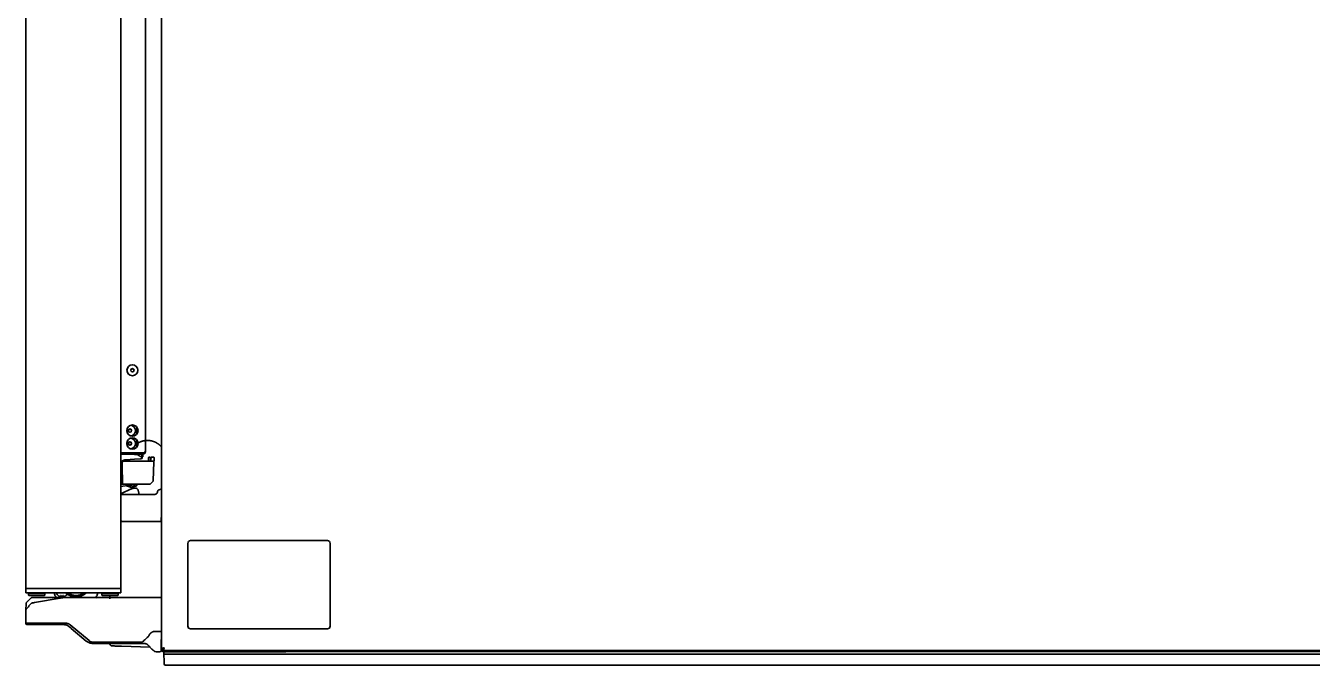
# Model space of a CAD drawing. Header units: inches. Extents: x 786 to 5755, y 618 to 5453.
# Drawn here: x 1966 to 2914, y 2755 to 3227 of the extents above; entities that cross this region are included whole.
import ezdxf

# ---------------------------------------------------------------- set-up
doc = ezdxf.new("R2010")
doc.units = ezdxf.units.IN
doc.layers.add('1', color=7, linetype='Continuous', true_color=0xffffff)
doc.layers.add('4', color=7, linetype='Continuous', true_color=0xffffff)

msp = doc.modelspace()

# ---------------------------------------------------------------- linework, layer by layer
at = {"layer": '1', "color": 7, "linetype": 'Continuous', "lineweight": 35}
for p, q in [((1965.72, 2811.65), (1965.72, 3926.16)), ((2035.72, 2811.65), (2035.72, 3926.16)), ((2065.72, 2767.25), (2065.72, 3912.86)), ((2053.92, 3881.66), (2053.92, 3221.73)), ((2053.92, 3221.73), (2053.92, 2913.65)), ((2047.51, 2930.78), (2047.51, 2925.53)), ((2047.51, 2921.28), (2047.51, 2916.03)), ((2053.7, 2912.73), (2053.92, 2912.74)), ((2053.89, 2913.3), (2053.92, 2912.74)), ((2036.91, 2905.9), (2035.65, 2905.08)), ((2049.83, 2911.65), (2035.72, 2911.65)), ((2051.21, 2910.85), (2035.72, 2910.85)), ((2045.88, 2907.05), (2039.39, 2906.71)), ((2042.09, 2910.85), (2045.84, 2910.65)), ((2050.62, 2907.3), (2045.88, 2907.05)), ((2048.22, 2905.63), (2048.22, 2905.6)), ((2049.83, 2911.65), (2050.08, 2911.65)), ((2050.08, 2911.65), (2051.94, 2911.65)), ((2051.94, 2909.85), (2050.67, 2909.85)), ((2052.12, 2910.85), (2051.21, 2910.85)), ((2051.57, 2908.9), (2051.57, 2908.29)), ((2052.01, 2910.85), (2052.01, 2908.85)), ((2052.12, 2911.65), (2052.12, 2910.85)), ((2053.22, 2905.6), (2053.22, 2905.63)), ((2056.03, 2905.6), (2056.07, 2906.06)), ((2056.07, 2906.06), (2056.23, 2907.89)), ((2056.23, 2907.89), (2056.27, 2908.41)), ((2056.47, 2908.6), (2057.05, 2908.6)), ((2057.55, 2908.1), (2057.56, 2907.66)), ((2057.56, 2907.66), (2057.59, 2905.84)), ((2057.59, 2905.84), (2057.59, 2905.6)), ((2042.7, 2887.82), (2035.65, 2886.83)), ((2042.81, 2886.35), (2039.87, 2887.43)), ((2043.34, 2888.6), (2043.34, 2888.59)), ((2047.33, 2887.5), (2044.18, 2886.35)), ((2047.49, 2887.74), (2047.49, 2888.6)), ((2188.14, 2847.02), (2087.14, 2847.02)), ((2085.14, 2845.02), (2085.14, 2784.02)), ((2190.14, 2784.02), (2190.14, 2845.02)), ((1965.72, 2811.65), (1967.72, 2811.65)), ((1965.72, 2808.65), (1965.72, 2811.65)), ((1967.72, 2811.65), (1965.72, 2811.65)), ((1967.72, 2808.65), (1965.72, 2808.65)), ((1967.72, 2811.65), (2033.72, 2811.65)), ((2033.72, 2811.65), (1967.72, 2811.65)), ((1967.97, 2808.65), (1967.72, 2808.4)), ((1967.72, 2808.65), (2033.72, 2808.65)), ((1967.72, 2808.4), (1967.72, 2806.9)), ((1979.72, 2808.4), (1967.72, 2808.4)), ((1979.72, 2808.4), (1979.47, 2808.65)), ((1979.72, 2806.9), (1979.72, 2808.4)), ((1986.72, 2808.65), (1987, 2807.06)), ((1988.45, 2808.25), (1988.45, 2808.05)), ((2018.44, 2807.06), (2018.72, 2808.65)), ((2021.97, 2808.65), (2021.72, 2808.4)), ((2021.72, 2808.4), (2021.72, 2806.9)), ((2033.72, 2808.4), (2021.72, 2808.4)), ((2033.72, 2808.4), (2033.47, 2808.65)), ((2033.72, 2811.65), (2035.72, 2811.65)), ((2035.72, 2811.65), (2033.72, 2811.65)), ((2035.72, 2808.65), (2033.72, 2808.65)), ((2033.72, 2806.9), (2033.72, 2808.4)), ((2035.72, 2811.65), (2035.72, 2808.65)), ((1965.82, 2795.89), (1965.91, 2800.74)), ((1967.72, 2806.9), (1967.97, 2806.65)), ((1973.72, 2806.9), (1967.72, 2806.9)), ((1967.97, 2806.65), (1973.72, 2806.65)), ((1972.22, 2801.37), (1991.07, 2804.69)), ((1972.92, 2805.15), (1995.2, 2805.15)), ((1979.72, 2806.9), (1973.72, 2806.9)), ((1973.72, 2806.65), (1979.47, 2806.65)), ((1979.47, 2806.65), (1979.72, 2806.9)), ((1987.97, 2805.72), (1987.98, 2805.15)), ((1990.15, 2806.17), (1990.15, 2806.21)), ((1994.75, 2806.21), (1994.75, 2806.17)), ((1998.34, 2805.15), (2002.41, 2805.15)), ((2003.39, 2805.15), (2012.24, 2805.15)), ((2012.24, 2805.15), (2049.09, 2805.15)), ((2017.33, 2805.15), (2017.34, 2805.72)), ((2021.72, 2806.9), (2021.97, 2806.65)), ((2027.72, 2806.9), (2021.72, 2806.9)), ((2021.97, 2806.65), (2027.72, 2806.65)), ((2033.72, 2806.9), (2027.72, 2806.9)), ((2027.72, 2806.65), (2033.47, 2806.65)), ((2033.47, 2806.65), (2033.72, 2806.9)), ((2049.09, 2805.15), (2061.48, 2805.15)), ((2061.48, 2805.15), (2065.66, 2805.15)), ((1965.65, 2786.15), (1965.82, 2795.89)), ((1965.65, 2786.15), (1972.65, 2786.15)), ((1965.66, 2785.88), (1965.65, 2786.15)), ((1993.28, 2785.15), (1966.41, 2785.15)), ((1972.65, 2786.15), (1995.2, 2786.15)), ((1998.41, 2784.98), (2012.31, 2773.32)), ((2010.28, 2773.02), (1999.16, 2782.35)), ((2061.16, 2780.15), (2064.05, 2780.15)), ((2064.05, 2780.15), (2065.43, 2780.15)), ((2065.43, 2780.15), (2065.66, 2780.15)), ((2087.14, 2782.02), (2188.14, 2782.02)), ((2050.77, 2771.15), (2015.42, 2771.15)), ((2015.52, 2772.15), (2050.77, 2772.15)), ((2016.39, 2771.15), (2016.32, 2771.15)), ((2055.67, 2770.13), (2055.53, 2770.27)), ((2056.62, 2777.29), (2056.83, 2777.65)), ((2065.55, 2773.97), (2065.41, 2765.88)), ((2065.65, 2772.27), (2065.52, 2772.31)), ((2065.65, 2772.28), (2065.64, 2772.28)), ((2065.65, 2769.87), (2065.65, 2769.87)), ((2063.64, 2765.15), (2061.9, 2765.15)), ((2065.47, 2769.54), (2065.53, 2769.5)), ((2065.65, 2766.93), (2065.65, 2767.09)), ((2065.65, 2766.75), (2065.65, 2766.93)), ((2066.45, 2766.75), (2065.65, 2766.75)), ((2066.45, 2766.93), (2066.45, 2767.09)), ((2066.45, 2766.93), (2066.45, 2766.75)), ((2066.45, 2766.75), (2066.8, 2766.75)), ((2066.46, 2766.75), (2066.64, 2766.75)), ((2066.46, 2765.95), (2066.46, 2766.75)), ((2066.64, 2765.95), (2066.46, 2765.95)), ((2066.8, 2766.75), (2066.64, 2766.75)), ((2066.8, 2765.95), (2066.64, 2765.95)), ((2066.65, 2767.15), (2067.34, 2767.15)), ((3046.84, 2766), (2066.94, 2766)), ((2067.45, 2765.15), (2067.45, 2765.95)), ((3047.14, 2765.2), (2067.45, 2765.2)), ((2067.45, 2765.15), (2071.45, 2765.15)), ((2067.77, 2756.11), (2067.45, 2765.15)), ((2071.45, 2765.15), (2067.45, 2765.15)), ((2955.44, 2763.3), (2067.52, 2763.3)), ((2071.45, 2765.15), (2157.46, 2765.15)), ((2071.45, 2755.15), (2068.77, 2755.15)), ((2157.14, 2755.15), (2071.45, 2755.15)), ((2157.14, 2755.15), (2955.44, 2755.14))]:
    msp.add_line(p, q, dxfattribs=at)
for centre, radius in [((2044.29, 2972.65), 4), ((2044.29, 2972.65), 1.25), ((2044.29, 2972.65), 1.15), ((2044.29, 2928.15), 4.15), ((2044.29, 2918.65), 4.15), ((2042.51, 2928.15), 1.25), ((2042.51, 2928.15), 1.15), ((2042.51, 2918.65), 1.25), ((2042.51, 2918.65), 1.15)]:
    msp.add_circle(centre, radius, dxfattribs=at)
for centre, radius, start, end in [((2042.51, 2928.15), 4, 277.74562, 82.26), ((2042.51, 2918.65), 4, 277.74562, 82.26), ((2039.65, 2901.71), 5, 93, 123.15382), ((2046.31, 2910.65), 0.2, 354.78409, 90), ((2050.57, 2908.29), 1, 273, 0), ((2056.47, 2908.4), 0.2, 90, 175), ((2057.05, 2908.1), 0.5, 1, 90), ((2042.59, 2888.57), 0.75, 278, 2), ((2043.49, 2890.7), 3.74, 309.37906, 326.46544), ((2087.14, 2845.02), 2, 90, 180), ((2188.14, 2845.02), 2, 0, 90), ((1988.85, 2808.25), 0.4, 90, 180), ((1988.85, 2808.05), 0.4, 180, 210.30118), ((1992.65, 2810.27), 4.8, 210.30118, 238.41865), ((2002.72, 2816.65), 11, 226.65375, 270), ((2002.72, 2816.65), 10, 233.12812, 270), ((2002.72, 2816.65), 11, 270, 313.34176), ((2002.72, 2816.65), 10, 270, 306.87188), ((1988.97, 2807.41), 2, 190, 222.89584), ((1986.04, 2804.69), 2, 1, 42.89584), ((1992.45, 2809.95), 3.78, 262.39595, 269.99653), ((1992.45, 2809.95), 3.78, 270.00345, 277.60407), ((1992.26, 2810.27), 4.8, 301.58373, 327.73823), ((2019.4, 2804.69), 2, 137.10416, 179), ((2016.47, 2807.41), 2, 317.10416, 350), ((1966.41, 2785.9), 0.75, 181, 270), ((1993.28, 2778.15), 7, 55.52809, 90), ((2087.14, 2784.02), 2, 180, 270), ((2188.14, 2784.02), 2, 270, 0), ((2015.42, 2779.15), 8, 230, 261.87342), ((2067.04, 2773.8), 1.5, 157.8745, 179), ((2061.9, 2768.15), 3, 230.30824, 270), ((2064.66, 2765.9), 0.75, 270, 359), ((2067.45, 2766.95), 1.8, 186.31547, 270), ((2069.01, 2769.15), 2, 215.96577, 227.82452), ((2067.45, 2767.75), 0.25, 0, 90), ((2068.77, 2756.15), 1, 182, 270)]:
    msp.add_arc(centre, radius, start, end, dxfattribs=at)
for centre, major_axis, ratio, start_param, end_param in [((2051.94, 2913.65), (0, 2), 0.990268, 3.141593, 4.712389), ((2043.49, 2890.72), (3.62, 0.87), 0.997235, 3.879272, 4.177379), ((2043.23, 2890.75), (0.81, 3.6), 0.902278, 3.129444, 3.24631), ((2042.94, 2890.75), (0.38, 3.67), 0.420739, 3.280106, 3.396972), ((2043.49, 2888.23), (0, -2), 0.999828, 5.934175, 6.632196), ((2043.2, 2890.72), (0.27, 3.72), 0.017407, 3.440796, 3.813517), ((2043.79, 2890.72), (0.27, -3.72), 0.017407, 5.611261, 5.983982), ((2044.05, 2890.75), (0.38, -3.67), 0.420739, 6.027806, 6.144672), ((2043.75, 2890.75), (0.81, -3.6), 0.902278, 6.178468, 6.295334), ((2043.5, 2890.72), (3.62, -0.87), 0.997235, 5.247399, 5.62012), ((2053.41, 2768.15), (-2.13, 2.11), 0.999844, 4.708305, 4.71975)]:
    msp.add_ellipse(centre, major_axis=major_axis, ratio=ratio, start_param=start_param, end_param=end_param, dxfattribs=at)
msp.add_rational_spline([(2048.43, 2919), (2049.72, 2919.75), (2051.07, 2920.31), (2052.46, 2920.67), (2053.91, 2920.82), (2057.24, 2921.18), (2060.51, 2920.47), (2063.34, 2918.79), (2065.5, 2916.42), (2065.54, 2916.38), (2065.59, 2916.34), (2065.64, 2916.31), (2065.7, 2916.28)], [1, 1, 1, 1, 1, 0.965343877151, 0.968694302166, 1.01005127505, 1.08941479579, 1.07286731984, 1.06368160608, 1.06185765452, 1.06739546515], degree=4, knots=[-0.441978, -0.441978, -0.441978, -0.441978, -0.441978, 0, 0, 0, 0, 0.982252, 0.982252, 0.982252, 0.982252, 1, 1, 1, 1, 1], dxfattribs=at)
for points, knots in [([(2053.91, 2912.54), (2053.91, 2912.44), (2053.89, 2912.34), (2053.85, 2912.13), (2053.81, 2912.03), (2053.76, 2911.91), (2053.75, 2911.88), (2053.72, 2911.83), (2053.68, 2911.76), (2053.64, 2911.69), (2053.55, 2911.55), (2053.48, 2911.46), (2053.38, 2911.36), (2053.35, 2911.34), (2053.31, 2911.3), (2053.25, 2911.25), (2053.18, 2911.19), (2053.03, 2911.1), (2052.93, 2911.04), (2052.79, 2910.98), (2052.76, 2910.97), (2052.71, 2910.95), (2052.68, 2910.94), (2052.59, 2910.91), (2052.48, 2910.88), (2052.36, 2910.87), (2052.27, 2910.86), (2052.24, 2910.85), (2052.18, 2910.85), (2052.15, 2910.85), (2052.12, 2910.85)], [0, 0, 0, 0, 0.125, 0.125, 0.25, 0.25, 0.28125, 0.28125, 0.3125, 0.375, 0.375, 0.5, 0.5, 0.53125, 0.53125, 0.5625, 0.625, 0.625, 0.75, 0.75, 0.78125, 0.78125, 0.8125, 0.8125, 0.875, 0.9375, 0.9375, 0.96875, 0.96875, 1, 1, 1, 1]), ([(2045.84, 2910.65), (2045.86, 2910.65), (2045.89, 2910.65), (2045.95, 2910.65), (2045.97, 2910.65), (2046.03, 2910.64), (2046.06, 2910.64), (2046.11, 2910.64), (2046.14, 2910.64), (2046.19, 2910.64), (2046.22, 2910.63), (2046.27, 2910.63), (2046.3, 2910.63), (2046.35, 2910.63), (2046.37, 2910.63), (2046.42, 2910.62), (2046.45, 2910.62), (2046.5, 2910.62), (2046.52, 2910.62), (2046.57, 2910.62), (2046.59, 2910.61), (2046.64, 2910.61), (2046.66, 2910.61), (2046.71, 2910.61), (2046.73, 2910.61), (2046.8, 2910.6), (2046.84, 2910.6), (2046.92, 2910.6), (2046.96, 2910.6), (2047.02, 2910.59), (2047.04, 2910.59), (2047.07, 2910.59), (2047.09, 2910.59), (2047.14, 2910.59), (2047.17, 2910.58), (2047.23, 2910.58), (2047.26, 2910.58), (2047.3, 2910.58), (2047.33, 2910.58), (2047.36, 2910.57), (2047.37, 2910.57), (2047.38, 2910.57), (2047.39, 2910.57), (2047.41, 2910.57), (2047.43, 2910.57), (2047.44, 2910.57), (2047.45, 2910.57), (2047.45, 2910.57), (2047.46, 2910.57), (2047.46, 2910.57), (2047.47, 2910.57), (2047.47, 2910.57), (2047.47, 2910.57), (2047.47, 2910.57)], [0, 0, 0, 0, 0.031362, 0.031362, 0.062725, 0.062725, 0.094087, 0.094087, 0.125449, 0.125449, 0.156812, 0.156812, 0.188174, 0.188174, 0.219536, 0.219536, 0.250899, 0.250899, 0.282261, 0.282261, 0.313623, 0.313623, 0.344986, 0.344986, 0.376348, 0.376348, 0.439073, 0.439073, 0.501797, 0.501797, 0.53316, 0.53316, 0.564522, 0.564522, 0.627247, 0.627247, 0.689971, 0.689971, 0.752696, 0.752696, 0.784058, 0.784058, 0.815421, 0.815421, 0.878145, 0.878145, 0.909508, 0.909508, 0.94087, 0.94087, 0.972232, 0.972232, 1, 1, 1, 1]), ([(2045.85, 2910.57), (2045.85, 2910.6), (2045.85, 2910.62), (2045.84, 2910.65), (2045.84, 2910.65), (2045.84, 2910.65)], [0, 0, 0, 0, 0.5, 0.5, 1, 1, 1, 1]), ([(2047.47, 2910.57), (2047.52, 2910.57), (2047.58, 2910.56), (2047.69, 2910.52), (2047.74, 2910.5), (2047.79, 2910.48)], [0, 0, 0, 0, 0.5, 0.5, 1, 1, 1, 1]), ([(2051.18, 2909.56), (2051.24, 2909.53), (2051.3, 2909.49), (2051.39, 2909.39), (2051.43, 2909.34), (2051.5, 2909.23), (2051.53, 2909.16), (2051.56, 2909.04), (2051.57, 2908.97), (2051.57, 2908.9)], [0, 0, 0, 0, 0.25, 0.25, 0.5, 0.5, 0.75, 0.75, 1, 1, 1, 1]), ([(2052.12, 2911.65), (2052.19, 2911.65), (2052.27, 2911.66), (2052.36, 2911.68), (2052.37, 2911.68), (2052.41, 2911.69), (2052.43, 2911.7), (2052.48, 2911.72), (2052.51, 2911.73), (2052.55, 2911.75), (2052.57, 2911.76), (2052.58, 2911.76)], [0, 0, 0, 0, 0.453001, 0.453001, 0.566251, 0.566251, 0.679502, 0.679502, 0.906002, 0.906002, 1, 1, 1, 1]), ([(2043.03, 2887.8), (2043.06, 2887.8), (2043.1, 2887.8), (2043.18, 2887.8), (2043.26, 2887.8), (2043.34, 2887.8), (2043.41, 2887.8), (2043.45, 2887.8), (2043.57, 2887.8), (2043.65, 2887.8), (2043.77, 2887.8), (2043.81, 2887.8), (2043.88, 2887.8), (2043.92, 2887.8), (2043.96, 2887.8)], [0, 0, 0, 0, 0.125, 0.125, 0.25, 0.375, 0.375, 0.5, 0.5, 0.75, 0.75, 0.875, 0.875, 1, 1, 1, 1]), ([(2047.49, 2887.74), (2047.49, 2887.73), (2047.49, 2887.72), (2047.49, 2887.71), (2047.49, 2887.7), (2047.49, 2887.69), (2047.48, 2887.67), (2047.48, 2887.65), (2047.47, 2887.64), (2047.46, 2887.61), (2047.45, 2887.6), (2047.44, 2887.58), (2047.43, 2887.57), (2047.41, 2887.55), (2047.4, 2887.55), (2047.4, 2887.54), (2047.37, 2887.52), (2047.35, 2887.51), (2047.33, 2887.5)], [0, 0, 0, 0, 0.0625, 0.0625, 0.125, 0.125, 0.25, 0.25, 0.375, 0.375, 0.5, 0.5, 0.625, 0.6875, 0.6875, 0.75, 0.75, 1, 1, 1, 1]), ([(1966.21, 2801.43), (1966.16, 2801.39), (1966.12, 2801.34), (1966.05, 2801.23), (1966.02, 2801.17), (1965.97, 2801.05), (1965.95, 2800.99), (1965.92, 2800.87), (1965.91, 2800.8), (1965.91, 2800.74)], [0, 0, 0, 0, 0.25, 0.25, 0.5, 0.5, 0.75, 0.75, 1, 1, 1, 1]), ([(1969.61, 2800.67), (1969.64, 2800.72), (1969.69, 2800.76), (1969.77, 2800.83), (1969.82, 2800.86), (1969.92, 2800.92), (1969.97, 2800.94), (1970.08, 2800.98), (1970.14, 2801), (1970.19, 2801.01)], [0, 0, 0, 0, 0.25, 0.25, 0.5, 0.5, 0.75, 0.75, 1, 1, 1, 1]), ([(1970.4, 2805.15), (1970.33, 2805.15), (1970.27, 2805.14), (1970.14, 2805.11), (1970.08, 2805.1), (1969.96, 2805.05), (1969.9, 2805.02), (1969.79, 2804.94), (1969.74, 2804.9), (1969.69, 2804.86)], [0, 0, 0, 0, 0.25, 0.25, 0.5, 0.5, 0.75, 0.75, 1, 1, 1, 1]), ([(1970.19, 2801.01), (1970.2, 2801.01), (1970.2, 2801.01), (1970.21, 2801.01), (1970.22, 2801.01), (1970.23, 2801.01), (1970.24, 2801.02), (1970.26, 2801.02), (1970.27, 2801.02), (1970.31, 2801.03), (1970.33, 2801.03), (1970.36, 2801.04), (1970.37, 2801.04), (1970.38, 2801.04), (1970.39, 2801.04), (1970.41, 2801.05), (1970.42, 2801.05), (1970.47, 2801.06), (1970.5, 2801.06), (1970.61, 2801.08), (1970.7, 2801.1), (1970.8, 2801.12), (1970.83, 2801.12), (1970.84, 2801.12), (1970.87, 2801.13), (1970.9, 2801.13), (1970.97, 2801.15), (1971.03, 2801.16), (1971.13, 2801.17), (1971.19, 2801.18), (1971.3, 2801.2), (1971.36, 2801.21), (1971.45, 2801.23), (1971.49, 2801.24), (1971.55, 2801.25), (1971.58, 2801.25), (1971.68, 2801.27), (1971.81, 2801.29), (1971.94, 2801.32), (1972.08, 2801.34), (1972.15, 2801.35), (1972.22, 2801.37)], [0, 0, 0, 0, 0.0625, 0.0625, 0.09375, 0.09375, 0.125, 0.125, 0.1875, 0.1875, 0.25, 0.25, 0.265625, 0.265625, 0.28125, 0.28125, 0.3125, 0.3125, 0.375, 0.375, 0.5, 0.515625, 0.515625, 0.53125, 0.53125, 0.5625, 0.5625, 0.625, 0.625, 0.6875, 0.6875, 0.75, 0.75, 0.78125, 0.78125, 0.8125, 0.8125, 0.875, 0.9375, 0.9375, 1, 1, 1, 1]), ([(1970.4, 2805.15), (1970.4, 2805.15), (1970.4, 2805.15), (1970.42, 2805.15), (1970.42, 2805.15), (1970.44, 2805.15), (1970.44, 2805.15), (1970.46, 2805.15), (1970.47, 2805.15), (1970.49, 2805.15), (1970.5, 2805.15), (1970.53, 2805.15), (1970.54, 2805.15), (1970.57, 2805.15), (1970.58, 2805.15), (1970.63, 2805.15), (1970.67, 2805.15), (1970.75, 2805.15), (1970.79, 2805.15), (1970.88, 2805.15), (1970.93, 2805.15), (1970.99, 2805.15), (1971.01, 2805.15), (1971.03, 2805.15), (1971.08, 2805.15), (1971.12, 2805.15), (1971.2, 2805.15), (1971.26, 2805.15), (1971.39, 2805.15), (1971.46, 2805.15), (1971.56, 2805.15), (1971.59, 2805.15), (1971.65, 2805.15), (1971.66, 2805.15), (1971.7, 2805.15), (1971.72, 2805.15), (1971.81, 2805.15), (1971.88, 2805.15), (1972.03, 2805.15), (1972.11, 2805.15), (1972.26, 2805.15), (1972.34, 2805.15), (1972.46, 2805.15), (1972.5, 2805.15), (1972.59, 2805.15), (1972.63, 2805.15), (1972.71, 2805.15), (1972.75, 2805.15), (1972.81, 2805.15), (1972.83, 2805.15), (1972.87, 2805.15), (1972.89, 2805.15), (1972.92, 2805.15)], [0, 0, 0, 0, 0.0625, 0.0625, 0.09375, 0.09375, 0.125, 0.125, 0.15625, 0.15625, 0.1875, 0.1875, 0.21875, 0.21875, 0.25, 0.25, 0.3125, 0.3125, 0.375, 0.375, 0.4375, 0.4375, 0.453125, 0.453125, 0.46875, 0.5, 0.5, 0.5625, 0.5625, 0.625, 0.625, 0.65625, 0.65625, 0.671875, 0.671875, 0.6875, 0.6875, 0.75, 0.75, 0.8125, 0.8125, 0.875, 0.875, 0.90625, 0.90625, 0.9375, 0.9375, 0.96875, 0.96875, 0.984375, 0.984375, 1, 1, 1, 1]), ([(1990.15, 2806.21), (1990.36, 2806.08), (1990.57, 2805.97), (1990.89, 2805.83), (1991, 2805.79), (1991.23, 2805.72), (1991.34, 2805.68), (1991.45, 2805.65)], [0, 0, 0, 0, 0.5, 0.5, 0.75, 0.75, 1, 1, 1, 1]), ([(1991.07, 2804.69), (1991.48, 2804.76), (1991.89, 2804.83), (1992.5, 2804.91), (1992.71, 2804.93), (1993.12, 2804.98), (1993.33, 2805), (1993.95, 2805.06), (1994.36, 2805.09), (1995.19, 2805.13), (1995.6, 2805.14), (1996.02, 2805.14)], [0, 0, 0, 0, 0.25, 0.25, 0.375, 0.375, 0.5, 0.5, 0.75, 0.75, 1, 1, 1, 1]), ([(1992.95, 2806.21), (1992.95, 2806.08), (1992.95, 2805.97), (1992.95, 2805.83), (1992.95, 2805.79), (1992.95, 2805.72), (1992.95, 2805.68), (1992.95, 2805.65)], [0, 0, 0, 0, 0.5, 0.5, 0.75, 0.75, 1, 1, 1, 1]), ([(1965.82, 2795.89), (1965.83, 2795.95), (1965.83, 2796.01), (1965.85, 2796.12), (1965.87, 2796.18), (1965.91, 2796.28), (1965.94, 2796.34), (1965.99, 2796.43), (1966.03, 2796.48), (1966.06, 2796.53)], [0, 0, 0, 0, 0.25, 0.25, 0.5, 0.5, 0.75, 0.75, 1, 1, 1, 1]), ([(1995.2, 2786.15), (1995.22, 2786.15), (1995.26, 2786.15), (1995.33, 2786.14), (1995.41, 2786.14), (1995.5, 2786.14), (1995.59, 2786.13), (1995.7, 2786.12), (1995.81, 2786.11), (1995.94, 2786.09), (1996.11, 2786.06), (1996.31, 2786.02), (1996.53, 2785.97), (1996.73, 2785.91), (1996.91, 2785.84), (1997.1, 2785.77), (1997.29, 2785.69), (1997.49, 2785.59), (1997.66, 2785.5), (1997.79, 2785.42), (1997.88, 2785.37), (1997.96, 2785.31), (1998.04, 2785.26), (1998.11, 2785.21), (1998.17, 2785.17), (1998.22, 2785.13), (1998.27, 2785.09), (1998.32, 2785.05), (1998.35, 2785.02), (1998.39, 2785), (1998.4, 2784.98), (1998.41, 2784.98)], [0, 0, 0, 0, 0.017064, 0.036815, 0.059249, 0.084363, 0.112153, 0.142614, 0.175746, 0.211544, 0.250008, 0.322378, 0.388152, 0.447354, 0.499999, 0.556663, 0.617207, 0.681642, 0.74999, 0.781923, 0.811844, 0.839751, 0.865643, 0.889519, 0.911376, 0.931211, 0.949024, 0.964812, 0.978571, 0.990302, 1, 1, 1, 1]), ([(1997.78, 2783.51), (1997.69, 2783.58), (1997.6, 2783.65), (1997.43, 2783.79), (1997.33, 2783.85), (1997.24, 2783.92)], [0, 0, 0, 0, 0.5, 0.5, 1, 1, 1, 1]), ([(1999.16, 2782.35), (1998.93, 2782.54), (1998.7, 2782.74), (1998.24, 2783.12), (1998.01, 2783.32), (1997.78, 2783.51)], [0, 0, 0, 0, 0.5, 0.5, 1, 1, 1, 1]), ([(2056.83, 2777.65), (2056.84, 2777.66), (2056.85, 2777.68), (2056.88, 2777.73), (2056.92, 2777.8), (2056.97, 2777.87), (2057.03, 2777.97), (2057.11, 2778.08), (2057.2, 2778.2), (2057.3, 2778.32), (2057.41, 2778.45), (2057.52, 2778.57), (2057.66, 2778.71), (2057.85, 2778.9), (2058.12, 2779.12), (2058.4, 2779.32), (2058.65, 2779.47), (2058.92, 2779.62), (2059.23, 2779.76), (2059.56, 2779.89), (2059.81, 2779.96), (2060.01, 2780.01), (2060.16, 2780.05), (2060.33, 2780.08), (2060.47, 2780.1), (2060.59, 2780.11), (2060.67, 2780.12), (2060.74, 2780.13), (2060.81, 2780.13), (2060.88, 2780.14), (2060.94, 2780.14), (2060.99, 2780.14), (2061.04, 2780.14), (2061.09, 2780.14), (2061.12, 2780.15), (2061.15, 2780.15), (2061.16, 2780.15)], [0, 0, 0, 0, 0.0061, 0.01531, 0.027667, 0.04322, 0.062032, 0.084179, 0.109751, 0.139649, 0.168791, 0.197137, 0.224648, 0.276341, 0.344632, 0.418422, 0.469345, 0.515612, 0.598152, 0.668476, 0.730211, 0.758888, 0.790823, 0.826032, 0.864529, 0.882031, 0.898505, 0.913948, 0.928354, 0.941722, 0.954048, 0.96533, 0.975568, 0.984759, 0.992903, 1, 1, 1, 1]), ([(2012.31, 2773.32), (2012.32, 2773.3), (2012.35, 2773.28), (2012.41, 2773.23), (2012.48, 2773.18), (2012.56, 2773.12), (2012.65, 2773.05), (2012.76, 2772.98), (2012.89, 2772.9), (2013.04, 2772.8), (2013.23, 2772.7), (2013.43, 2772.6), (2013.62, 2772.52), (2013.81, 2772.45), (2013.99, 2772.38), (2014.19, 2772.32), (2014.41, 2772.27), (2014.6, 2772.23), (2014.73, 2772.21), (2014.81, 2772.2), (2014.89, 2772.19), (2014.96, 2772.18), (2015.03, 2772.17), (2015.09, 2772.16), (2015.15, 2772.16), (2015.21, 2772.16), (2015.26, 2772.15), (2015.32, 2772.15), (2015.36, 2772.15), (2015.41, 2772.15), (2015.45, 2772.15), (2015.49, 2772.15), (2015.51, 2772.15), (2015.52, 2772.15)], [0, 0, 0, 0, 0.015307, 0.035184, 0.059623, 0.088618, 0.12216, 0.160242, 0.20286, 0.250007, 0.318362, 0.382801, 0.443341, 0.499998, 0.55265, 0.611855, 0.677626, 0.749989, 0.773387, 0.795826, 0.817305, 0.837824, 0.857382, 0.87598, 0.893616, 0.91029, 0.926001, 0.940748, 0.954531, 0.967348, 0.9792, 0.990084, 1, 1, 1, 1]), ([(2015.42, 2771.15), (2015.33, 2771.15), (2015.23, 2771.15), (2015.04, 2771.15), (2014.95, 2771.16), (2014.67, 2771.18), (2014.48, 2771.2), (2014.29, 2771.23)], [0, 0, 0, 0, 0.25, 0.25, 0.5, 0.5, 1, 1, 1, 1]), ([(2051.55, 2772.21), (2051.54, 2772.21), (2051.52, 2772.2), (2051.48, 2772.2), (2051.45, 2772.19), (2051.41, 2772.19), (2051.38, 2772.18), (2051.35, 2772.18), (2051.31, 2772.18), (2051.28, 2772.17), (2051.25, 2772.17), (2051.22, 2772.17), (2051.19, 2772.16), (2051.16, 2772.16), (2051.14, 2772.16), (2051.11, 2772.16), (2051.08, 2772.16), (2051.05, 2772.15), (2051.03, 2772.15), (2051, 2772.15), (2050.98, 2772.15), (2050.95, 2772.15), (2050.93, 2772.15), (2050.91, 2772.15), (2050.89, 2772.15), (2050.87, 2772.15), (2050.84, 2772.15), (2050.82, 2772.15), (2050.81, 2772.15), (2050.79, 2772.15), (2050.77, 2772.15), (2050.77, 2772.15)], [0, 0, 0, 0, 0.045822, 0.090837, 0.135046, 0.178447, 0.221042, 0.262828, 0.303807, 0.343977, 0.383338, 0.42189, 0.459633, 0.496565, 0.532688, 0.567999, 0.602498, 0.636186, 0.669061, 0.701124, 0.732373, 0.762807, 0.792428, 0.821233, 0.849223, 0.876396, 0.902752, 0.928292, 0.953013, 0.976916, 1, 1, 1, 1]), ([(2051.55, 2772.21), (2051.56, 2772.21), (2051.57, 2772.21), (2051.59, 2772.22), (2051.6, 2772.22), (2051.63, 2772.23), (2051.64, 2772.24), (2051.67, 2772.26), (2051.68, 2772.26), (2051.69, 2772.27), (2051.7, 2772.28), (2051.73, 2772.3), (2051.74, 2772.31), (2051.75, 2772.33)], [0, 0, 0, 0, 0.125, 0.125, 0.25, 0.25, 0.5, 0.5, 0.625, 0.625, 0.75, 0.75, 1, 1, 1, 1]), ([(2056.59, 2777.23), (2056.43, 2777.01), (2056.27, 2776.8), (2055.93, 2776.38), (2055.76, 2776.18), (2055.39, 2775.77), (2055.19, 2775.58), (2054.79, 2775.18), (2054.59, 2774.98), (2054.27, 2774.68), (2054.16, 2774.58), (2054, 2774.43), (2053.95, 2774.38), (2053.84, 2774.28), (2053.78, 2774.23), (2053.51, 2773.98), (2053.29, 2773.78), (2052.85, 2773.37), (2052.63, 2773.17), (2052.19, 2772.75), (2051.97, 2772.54), (2051.75, 2772.33)], [0, 0, 0, 0, 0.125, 0.125, 0.25, 0.25, 0.375, 0.375, 0.5, 0.5, 0.5625, 0.5625, 0.59375, 0.59375, 0.625, 0.625, 0.75, 0.75, 0.875, 0.875, 1, 1, 1, 1]), ([(2054.37, 2770.95), (2054.33, 2770.96), (2054.29, 2770.97), (2054.19, 2771), (2054.14, 2771.01), (2054, 2771.05), (2053.9, 2771.07), (2053.69, 2771.11), (2053.58, 2771.12), (2053.36, 2771.14), (2053.25, 2771.15), (2053.13, 2771.15)], [0, 0, 0, 0, 0.125, 0.125, 0.25, 0.25, 0.5, 0.5, 0.75, 0.75, 1, 1, 1, 1]), ([(2055.51, 2770.29), (2055.48, 2770.32), (2055.45, 2770.35), (2055.38, 2770.41), (2055.35, 2770.44), (2055.24, 2770.52), (2055.17, 2770.58), (2055.03, 2770.68), (2054.95, 2770.72), (2054.79, 2770.81), (2054.7, 2770.86), (2054.57, 2770.91), (2054.53, 2770.93), (2054.46, 2770.96), (2054.43, 2770.97), (2054.39, 2770.98), (2054.36, 2770.99), (2054.25, 2771.03), (2054.15, 2771.06), (2053.95, 2771.1), (2053.85, 2771.12), (2053.63, 2771.14), (2053.52, 2771.15), (2053.41, 2771.15)], [0, 0, 0, 0, 0.0625, 0.0625, 0.125, 0.125, 0.25, 0.25, 0.375, 0.375, 0.5, 0.5, 0.5625, 0.5625, 0.59375, 0.59375, 0.625, 0.625, 0.75, 0.75, 0.875, 0.875, 1, 1, 1, 1]), ([(2059.78, 2766.02), (2059.43, 2766.37), (2059.09, 2766.71), (2058.4, 2767.4), (2058.06, 2767.74), (2057.37, 2768.43), (2057.03, 2768.77), (2056.52, 2769.28), (2056.35, 2769.45), (2056.01, 2769.79), (2055.84, 2769.96), (2055.67, 2770.13)], [0, 0, 0, 0, 0.25, 0.25, 0.5, 0.5, 0.75, 0.75, 0.875, 0.875, 1, 1, 1, 1]), ([(2065.48, 2770.01), (2065.5, 2769.97), (2065.51, 2769.94), (2065.54, 2769.91), (2065.54, 2769.91), (2065.55, 2769.9), (2065.56, 2769.89), (2065.58, 2769.88), (2065.59, 2769.87), (2065.61, 2769.86), (2065.63, 2769.86), (2065.65, 2769.86)], [0, 0, 0, 0, 0.327638, 0.327638, 0.421517, 0.421517, 0.515396, 0.515396, 0.703154, 0.703154, 1, 1, 1, 1]), ([(2064.5, 2765.15), (2064.42, 2765.15), (2064.26, 2765.15), (2064.04, 2765.15), (2063.9, 2765.15), (2063.8, 2765.15), (2063.76, 2765.15), (2063.7, 2765.15), (2063.67, 2765.15), (2063.64, 2765.15)], [0, 0, 0, 0, 0.25, 0.5, 0.75, 0.75, 0.875, 0.875, 1, 1, 1, 1]), ([(2065.65, 2767.09), (2065.65, 2767.12), (2065.67, 2767.16), (2065.71, 2767.23), (2065.74, 2767.27), (2065.82, 2767.34), (2065.87, 2767.38), (2065.99, 2767.46), (2066.05, 2767.49), (2066.21, 2767.57), (2066.29, 2767.6), (2066.47, 2767.68), (2066.56, 2767.71), (2066.76, 2767.79), (2066.87, 2767.82), (2067.08, 2767.9), (2067.19, 2767.94), (2067.31, 2767.97)], [0, 0, 0, 0, 0.125, 0.125, 0.25, 0.25, 0.375, 0.375, 0.5, 0.5, 0.625, 0.625, 0.75, 0.75, 0.875, 0.875, 1, 1, 1, 1]), ([(2066.45, 2767.09), (2066.45, 2767.16), (2066.48, 2767.23), (2066.57, 2767.38), (2066.64, 2767.46), (2066.8, 2767.6), (2066.9, 2767.68), (2067.13, 2767.82), (2067.25, 2767.9), (2067.37, 2767.97)], [0, 0, 0, 0, 0.25, 0.25, 0.5, 0.5, 0.75, 0.75, 1, 1, 1, 1]), ([(2067.68, 2767.66), (2067.61, 2767.54), (2067.53, 2767.42), (2067.39, 2767.19), (2067.31, 2767.09), (2067.16, 2766.93), (2067.09, 2766.86), (2066.94, 2766.77), (2066.87, 2766.75), (2066.8, 2766.75)], [0, 0, 0, 0, 0.25, 0.25, 0.5, 0.5, 0.75, 0.75, 1, 1, 1, 1]), ([(2067.68, 2767.6), (2067.64, 2767.49), (2067.61, 2767.37), (2067.53, 2767.16), (2067.5, 2767.05), (2067.42, 2766.85), (2067.39, 2766.76), (2067.31, 2766.58), (2067.28, 2766.5), (2067.2, 2766.35), (2067.16, 2766.28), (2067.09, 2766.16), (2067.05, 2766.11), (2066.98, 2766.03), (2066.94, 2766), (2066.87, 2765.96), (2066.83, 2765.95), (2066.8, 2765.95)], [0, 0, 0, 0, 0.125, 0.125, 0.25, 0.25, 0.375, 0.375, 0.5, 0.5, 0.625, 0.625, 0.75, 0.75, 0.875, 0.875, 1, 1, 1, 1]), ([(2067.31, 2767.97), (2067.32, 2767.98), (2067.34, 2767.98), (2067.38, 2767.99), (2067.42, 2767.99), (2067.44, 2768), (2067.45, 2768)], [0, 0, 0, 0, 0.244951, 0.494182, 0.746344, 1, 1, 1, 1]), ([(2067.7, 2767.75), (2067.7, 2767.73), (2067.7, 2767.71), (2067.7, 2767.67), (2067.69, 2767.63), (2067.68, 2767.61), (2067.68, 2767.6)], [0, 0, 0, 0, 0.253656, 0.505818, 0.755049, 1, 1, 1, 1])]:
    msp.add_open_spline(points, degree=3, knots=knots, dxfattribs=at)
for points, degree in [([(2053.92, 2912.74), (2053.92, 2912.67), (2053.92, 2912.61), (2053.91, 2912.54)], 3), ([(2051.25, 2908.56), (2047.79, 2910.48)], 1), ([(1969.61, 2800.67), (1966.06, 2796.53)], 1), ([(1966.21, 2801.43), (1969.69, 2804.86)], 1), ([(1991.39, 2806.65), (1991.41, 2806.65), (1991.47, 2806.64), (1991.54, 2806.64), (1991.61, 2806.63), (1991.68, 2806.63), (1991.75, 2806.64), (1991.82, 2806.64), (1991.87, 2806.65), (1991.89, 2806.65)], 3), ([(1991.95, 2805.65), (1991.95, 2805.67), (1991.95, 2805.7), (1991.95, 2805.75), (1991.95, 2805.8), (1991.95, 2805.87), (1991.95, 2805.93), (1991.95, 2806.01), (1991.95, 2806.09), (1991.95, 2806.17), (1991.95, 2806.21)], 3), ([(1992.89, 2806.65), (1992.91, 2806.65), (1992.96, 2806.64), (1993.03, 2806.64), (1993.1, 2806.63), (1993.17, 2806.63), (1993.25, 2806.64), (1993.32, 2806.64), (1993.36, 2806.65), (1993.39, 2806.65)], 3), ([(1993.45, 2805.65), (1993.51, 2805.67), (1993.62, 2805.7), (1993.78, 2805.75), (1993.94, 2805.8), (1994.09, 2805.87), (1994.24, 2805.93), (1994.4, 2806.01), (1994.57, 2806.09), (1994.69, 2806.17), (1994.75, 2806.21)], 3), ([(1995.2, 2805.15), (1995.55, 2805.15), (1995.91, 2805.15), (1996.26, 2805.15)], 3), ([(1996.28, 2805.15), (1996.97, 2805.15), (1997.66, 2805.15), (1998.34, 2805.15)], 3), ([(2002.41, 2805.15), (2002.9, 2805.15), (2003.39, 2805.15)], 2), ([(2051.55, 2771.15), (2051.29, 2771.15), (2051.03, 2771.15), (2050.77, 2771.15)], 3), ([(2053.41, 2771.15), (2053.26, 2771.15), (2052.95, 2771.15), (2052.49, 2771.15), (2052.02, 2771.15), (2051.71, 2771.15), (2051.55, 2771.15)], 3), ([(2056.59, 2777.23), (2056.6, 2777.25), (2056.61, 2777.27), (2056.62, 2777.29)], 3), ([(2065.65, 2771.57), (2065.51, 2771.58)], 1), ([(2059.98, 2765.84), (2059.91, 2765.9), (2059.84, 2765.96), (2059.78, 2766.02)], 3), ([(2065.65, 2767.09), (2066.45, 2767.09)], 1), ([(2066.8, 2765.95), (2066.8, 2766.75)], 1), ([(2067.7, 2767.75), (2067.7, 2767.72), (2067.7, 2767.69), (2067.68, 2767.66)], 3)]:
    msp.add_open_spline(points, degree=degree, dxfattribs=at)
at = {"layer": '4', "color": 7, "linetype": 'Continuous', "lineweight": 35}
for p, q in [((2036.76, 2904.01), (2036.76, 2903.2)), ((2037.85, 2905.6), (2043.38, 2905.6)), ((2043.38, 2905.6), (2053.29, 2905.6)), ((2053.29, 2905.6), (2056.03, 2905.6)), ((2053.29, 2905.6), (2059.69, 2905.6)), ((2057.1, 2905.6), (2057.93, 2905.6)), ((2057.93, 2905.6), (2057.96, 2906.43)), ((2057.96, 2906.43), (2058.01, 2907.67)), ((2058.01, 2907.67), (2058.02, 2908.11)), ((2058.32, 2905.6), (2058.42, 2905.6)), ((2058.52, 2908.6), (2059.78, 2908.6)), ((2060.19, 2905.08), (2059.71, 2891.2)), ((2060.24, 2906.4), (2060.19, 2905.08)), ((2060.28, 2907.64), (2060.24, 2906.4)), ((2060.28, 2907.97), (2060.28, 2908.11)), ((2060.28, 2907.73), (2060.28, 2907.64)), ((2060.29, 2907.95), (2060.29, 2907.85)), ((2060.29, 2907.85), (2060.29, 2907.89)), ((2036.94, 2889.08), (2036.76, 2902.37)), ((2035.69, 2888.6), (2035.65, 2888.6)), ((2035.65, 2881.45), (2044.05, 2885.36)), ((2037.44, 2888.6), (2035.69, 2888.6)), ((2039.2, 2888.6), (2037.44, 2888.6)), ((2053.29, 2888.6), (2039.2, 2888.6)), ((2048.59, 2884.16), (2049.4, 2881.15)), ((2057.44, 2888.74), (2053.29, 2888.6)), ((2059.56, 2890.87), (2057.44, 2888.74)), ((2064.06, 2884.57), (2065.32, 2885.02)), ((2035.66, 2881.15), (2060.77, 2881.15)), ((2065.65, 2866.89), (2065.56, 2861.64)), ((2065.65, 2870.58), (2065.65, 2870.59)), ((2036.79, 2861.15), (2035.65, 2861.15)), ((2065.06, 2861.15), (2036.79, 2861.15)), ((2065.65, 2861.05), (2062.79, 2861.15)), ((2062.9, 2861.15), (2062.86, 2861.14)), ((2065.65, 2861.15), (2065.06, 2861.15)), ((2027.72, 2804.15), (2027.72, 2806.65)), ((2027.65, 2770.92), (2027.65, 2771.15)), ((2057.37, 2768.43), (2036.34, 2769.17)), ((2065.65, 2768.15), (2065.45, 2768.15))]:
    msp.add_line(p, q, dxfattribs=at)
for centre, radius, start, end in [((2058.52, 2908.1), 0.5, 160.46188, 178), ((2058.52, 2908.1), 0.5, 90, 160.46188), ((2059.69, 2905.1), 0.5, 358, 90), ((2037.44, 2889.1), 0.5, 182, 270), ((2046.66, 2883.65), 2, 63.48281, 90), ((2046.66, 2883.65), 2, 15, 28.53984), ((2059.21, 2891.22), 0.5, 315, 358), ((2065.4, 2884.79), 0.25, 0, 110), ((2063.61, 2860.65), 0.5, 90, 107.61328), ((2029.15, 2770.92), 1.5, 180, 246.71775), ((2029.15, 2770.92), 1.5, 246.71775, 268)]:
    msp.add_arc(centre, radius, start, end, dxfattribs=at)
for centre, major_axis, ratio, start_param, end_param in [((2044.09, 2885.09), (-2.18, 61.56), 0.113636, 1.258201, 1.282274), ((2065.22, 2861.45), (-0.161, 0.192), 0.60812, 2.197927, 3.141593), ((2065.31, 2861.64), (-0.25, 0.004), 0.765996, 1.584166, 3.141593)]:
    msp.add_ellipse(centre, major_axis=major_axis, ratio=ratio, start_param=start_param, end_param=end_param, dxfattribs=at)
for points, degree, knots in [([(2037.85, 2905.6), (2037.64, 2905.57), (2037.43, 2905.51), (2037.14, 2905.31), (2036.89, 2904.93), (2036.8, 2904.59), (2036.76, 2904.01)], 3, [0, 0, 0, 0, 0.180766, 0.414511, 0.692872, 1, 1, 1, 1]), ([(2059.78, 2908.6), (2059.81, 2908.6), (2059.84, 2908.59), (2059.91, 2908.58), (2059.94, 2908.57), (2060, 2908.55), (2060.03, 2908.53), (2060.08, 2908.5), (2060.1, 2908.48), (2060.15, 2908.43), (2060.17, 2908.41), (2060.21, 2908.36), (2060.22, 2908.33), (2060.25, 2908.27), (2060.26, 2908.24), (2060.27, 2908.18), (2060.28, 2908.14), (2060.28, 2908.11)], 3, [0, 0, 0, 0, 0.125, 0.125, 0.25, 0.25, 0.375, 0.375, 0.5, 0.5, 0.625, 0.625, 0.75, 0.75, 0.875, 0.875, 1, 1, 1, 1]), ([(2060.28, 2908.11), (2060.28, 2908.11), (2060.28, 2908.11), (2060.28, 2908.11), (2060.28, 2908.11), (2060.28, 2908.11), (2060.28, 2908.11), (2060.28, 2908.11), (2060.28, 2908.1), (2060.28, 2908.1), (2060.28, 2908.1), (2060.28, 2908.1), (2060.28, 2908.09), (2060.28, 2908.09), (2060.28, 2908.09), (2060.28, 2908.09), (2060.28, 2908.08), (2060.28, 2908.08), (2060.28, 2908.08), (2060.28, 2908.07), (2060.28, 2908.07), (2060.28, 2908.06), (2060.28, 2908.05), (2060.29, 2908.03), (2060.29, 2908.02), (2060.29, 2908), (2060.29, 2907.99), (2060.29, 2907.98), (2060.29, 2907.97), (2060.29, 2907.96), (2060.29, 2907.95), (2060.29, 2907.95)], 3, [0, 0, 0, 0, 0.029683, 0.058828, 0.087439, 0.115518, 0.14307, 0.170096, 0.196598, 0.222578, 0.248037, 0.272976, 0.297397, 0.321298, 0.344681, 0.367544, 0.389889, 0.411714, 0.433018, 0.453802, 0.474064, 0.493804, 0.598854, 0.694698, 0.748573, 0.799072, 0.846158, 0.889804, 0.929992, 0.966719, 1, 1, 1, 1]), ([(2044.05, 2885.36), (2044.06, 2885.37), (2044.07, 2885.37), (2044.1, 2885.39), (2044.12, 2885.4), (2044.14, 2885.41), (2044.17, 2885.41), (2044.19, 2885.42), (2044.21, 2885.43), (2044.24, 2885.44), (2044.26, 2885.45), (2044.28, 2885.46), (2044.31, 2885.47), (2044.33, 2885.48), (2044.35, 2885.49), (2044.38, 2885.49), (2044.4, 2885.5), (2044.42, 2885.51), (2044.45, 2885.52), (2044.47, 2885.52), (2044.5, 2885.53), (2044.52, 2885.54), (2044.54, 2885.54), (2044.57, 2885.55), (2044.59, 2885.56), (2044.62, 2885.56), (2044.64, 2885.57), (2044.66, 2885.57), (2044.69, 2885.58), (2044.71, 2885.58), (2044.74, 2885.59), (2044.76, 2885.59), (2044.78, 2885.6), (2044.81, 2885.6), (2044.83, 2885.61), (2044.86, 2885.61), (2044.88, 2885.61), (2044.91, 2885.62), (2044.93, 2885.62), (2044.95, 2885.62), (2044.98, 2885.63), (2045, 2885.63), (2045.03, 2885.63), (2045.05, 2885.63), (2045.08, 2885.64), (2045.1, 2885.64), (2045.13, 2885.64), (2045.15, 2885.64), (2045.17, 2885.64), (2045.2, 2885.64), (2045.22, 2885.64), (2045.25, 2885.64), (2045.27, 2885.65), (2045.3, 2885.65), (2045.31, 2885.65), (2045.32, 2885.65)], 3, [0, 0, 0, 0, 0.019176, 0.03834, 0.057492, 0.076632, 0.09576, 0.114876, 0.133981, 0.153073, 0.172153, 0.191221, 0.210278, 0.229322, 0.248355, 0.267375, 0.286384, 0.305381, 0.324366, 0.343339, 0.3623, 0.38125, 0.400187, 0.419113, 0.438027, 0.456929, 0.47582, 0.494698, 0.513565, 0.53242, 0.551263, 0.570095, 0.588915, 0.607723, 0.626519, 0.645304, 0.664077, 0.682838, 0.701588, 0.720325, 0.739052, 0.757766, 0.776469, 0.79516, 0.81384, 0.832508, 0.851165, 0.86981, 0.888443, 0.907065, 0.925675, 0.944273, 0.96286, 0.981436, 1, 1, 1, 1]), ([(2045.32, 2885.65), (2045.42, 2885.65), (2045.52, 2885.65), (2045.76, 2885.65), (2045.9, 2885.65), (2046.16, 2885.65), (2046.27, 2885.65), (2046.46, 2885.65), (2046.53, 2885.65), (2046.63, 2885.65), (2046.66, 2885.65), (2046.66, 2885.65)], 3, [0, 0, 0, 0, 0.139708, 0.139708, 0.357016, 0.357016, 0.573291, 0.573291, 0.786882, 0.786882, 1, 1, 1, 1]), ([(2048.51, 2884.21), (2048.48, 2884.35), (2048.38, 2884.64), (2048.11, 2885.03), (2047.74, 2885.35), (2047.44, 2885.49), (2047.28, 2885.55)], 3, [0, 0, 0, 0, 0.240196, 0.49127, 0.746959, 1, 1, 1, 1]), ([(2062.76, 2882.92), (2062.76, 2882.92), (2062.76, 2882.94), (2062.77, 2882.96), (2062.77, 2882.98), (2062.77, 2883), (2062.78, 2883.02), (2062.78, 2883.04), (2062.78, 2883.06), (2062.79, 2883.09), (2062.79, 2883.11), (2062.8, 2883.13), (2062.8, 2883.15), (2062.81, 2883.18), (2062.81, 2883.2), (2062.82, 2883.22), (2062.83, 2883.24), (2062.83, 2883.27), (2062.84, 2883.29), (2062.85, 2883.31), (2062.86, 2883.34), (2062.87, 2883.36), (2062.87, 2883.39), (2062.88, 2883.41), (2062.89, 2883.43), (2062.9, 2883.46), (2062.91, 2883.48), (2062.92, 2883.51), (2062.94, 2883.53), (2062.95, 2883.56), (2062.96, 2883.58), (2062.97, 2883.6), (2062.98, 2883.63), (2063, 2883.65), (2063.01, 2883.68), (2063.03, 2883.7), (2063.04, 2883.73), (2063.06, 2883.75), (2063.07, 2883.78), (2063.09, 2883.8), (2063.1, 2883.83), (2063.12, 2883.85), (2063.14, 2883.88), (2063.16, 2883.9), (2063.18, 2883.92), (2063.2, 2883.95), (2063.22, 2883.97), (2063.24, 2884), (2063.26, 2884.02), (2063.28, 2884.04), (2063.3, 2884.07), (2063.32, 2884.09), (2063.35, 2884.11), (2063.37, 2884.14), (2063.39, 2884.16), (2063.42, 2884.18), (2063.44, 2884.2), (2063.47, 2884.23), (2063.5, 2884.25), (2063.52, 2884.27), (2063.55, 2884.29), (2063.58, 2884.31), (2063.61, 2884.33), (2063.64, 2884.35), (2063.67, 2884.37), (2063.7, 2884.39), (2063.73, 2884.41), (2063.76, 2884.43), (2063.79, 2884.44), (2063.82, 2884.46), (2063.86, 2884.48), (2063.89, 2884.49), (2063.92, 2884.51), (2063.96, 2884.52), (2063.99, 2884.54), (2064.03, 2884.55), (2064.05, 2884.56), (2064.06, 2884.57)], 3, [0, 0, 0, 0, 0.00912, 0.018352, 0.027696, 0.037152, 0.046719, 0.056399, 0.066191, 0.076096, 0.086112, 0.096242, 0.106484, 0.11684, 0.127308, 0.137889, 0.148584, 0.159392, 0.170313, 0.181348, 0.192496, 0.203758, 0.215134, 0.226623, 0.238227, 0.249944, 0.261776, 0.273722, 0.285782, 0.297956, 0.310244, 0.322647, 0.335165, 0.347797, 0.360543, 0.373405, 0.386381, 0.399472, 0.412677, 0.425998, 0.439433, 0.452983, 0.466649, 0.480429, 0.494325, 0.508336, 0.522462, 0.536703, 0.55106, 0.565532, 0.580119, 0.594822, 0.60964, 0.624574, 0.639623, 0.654788, 0.670068, 0.685464, 0.700976, 0.716603, 0.732346, 0.748205, 0.76418, 0.78027, 0.796477, 0.812799, 0.829237, 0.845791, 0.862461, 0.879248, 0.89615, 0.913168, 0.930302, 0.947552, 0.964919, 0.982401, 1, 1, 1, 1]), ([(2060.77, 2881.15), (2060.78, 2881.15), (2060.8, 2881.15), (2060.82, 2881.15), (2060.84, 2881.15), (2060.86, 2881.15), (2060.89, 2881.15), (2060.91, 2881.15), (2060.93, 2881.15), (2060.95, 2881.15), (2060.97, 2881.16), (2061, 2881.16), (2061.02, 2881.16), (2061.04, 2881.16), (2061.06, 2881.17), (2061.08, 2881.17), (2061.1, 2881.17), (2061.12, 2881.18), (2061.14, 2881.18), (2061.16, 2881.18), (2061.18, 2881.19), (2061.2, 2881.19), (2061.22, 2881.2), (2061.24, 2881.2), (2061.26, 2881.21), (2061.28, 2881.21), (2061.3, 2881.22), (2061.32, 2881.22), (2061.34, 2881.23), (2061.36, 2881.23), (2061.37, 2881.24), (2061.39, 2881.24), (2061.41, 2881.25), (2061.43, 2881.26), (2061.45, 2881.26), (2061.46, 2881.27), (2061.48, 2881.27), (2061.5, 2881.28), (2061.51, 2881.29), (2061.53, 2881.29), (2061.55, 2881.3), (2061.56, 2881.31), (2061.58, 2881.32), (2061.6, 2881.32), (2061.61, 2881.33), (2061.63, 2881.34), (2061.64, 2881.34), (2061.66, 2881.35), (2061.67, 2881.36), (2061.69, 2881.37), (2061.7, 2881.37), (2061.72, 2881.38), (2061.73, 2881.39), (2061.75, 2881.4), (2061.76, 2881.41), (2061.78, 2881.41), (2061.79, 2881.42), (2061.8, 2881.43), (2061.82, 2881.44), (2061.83, 2881.45), (2061.84, 2881.46), (2061.86, 2881.46), (2061.87, 2881.47), (2061.88, 2881.48), (2061.89, 2881.49), (2061.91, 2881.5), (2061.92, 2881.51), (2061.93, 2881.51), (2061.94, 2881.52), (2061.95, 2881.53), (2061.97, 2881.54), (2061.98, 2881.55), (2061.99, 2881.56), (2062, 2881.56), (2062.01, 2881.57), (2062.02, 2881.58), (2062.04, 2881.6), (2062.06, 2881.62), (2062.09, 2881.64), (2062.12, 2881.67), (2062.15, 2881.7), (2062.18, 2881.73), (2062.21, 2881.75), (2062.24, 2881.78), (2062.27, 2881.81), (2062.29, 2881.84), (2062.32, 2881.87), (2062.34, 2881.9), (2062.37, 2881.94), (2062.39, 2881.97), (2062.41, 2882), (2062.44, 2882.03), (2062.46, 2882.06), (2062.48, 2882.1), (2062.5, 2882.13), (2062.52, 2882.16), (2062.54, 2882.2), (2062.55, 2882.23), (2062.57, 2882.27), (2062.59, 2882.3), (2062.6, 2882.34), (2062.62, 2882.37), (2062.63, 2882.41), (2062.65, 2882.44), (2062.66, 2882.48), (2062.67, 2882.51), (2062.68, 2882.55), (2062.69, 2882.58), (2062.7, 2882.62), (2062.71, 2882.65), (2062.72, 2882.69), (2062.73, 2882.71), (2062.73, 2882.72)], 3, [0, 0, 0, 0, 0.009295, 0.018532, 0.02771, 0.036829, 0.04589, 0.054891, 0.063834, 0.072718, 0.081543, 0.09031, 0.099018, 0.107667, 0.116258, 0.12479, 0.133263, 0.141678, 0.150034, 0.158331, 0.16657, 0.17475, 0.182871, 0.190934, 0.198939, 0.206885, 0.214772, 0.222601, 0.230372, 0.238084, 0.245738, 0.253333, 0.260869, 0.268348, 0.275768, 0.283129, 0.290433, 0.297678, 0.304865, 0.311993, 0.319063, 0.326075, 0.333029, 0.339925, 0.346762, 0.353541, 0.360263, 0.366926, 0.373531, 0.380078, 0.386567, 0.392998, 0.399371, 0.405687, 0.411944, 0.418144, 0.424286, 0.43037, 0.436396, 0.442364, 0.448275, 0.454129, 0.459924, 0.465663, 0.471343, 0.476966, 0.482532, 0.488041, 0.493492, 0.498886, 0.504222, 0.509502, 0.514724, 0.51989, 0.524998, 0.530049, 0.535044, 0.550186, 0.565202, 0.580092, 0.594859, 0.609503, 0.624026, 0.638429, 0.652713, 0.666881, 0.680933, 0.694872, 0.708698, 0.722413, 0.73602, 0.749519, 0.762913, 0.776203, 0.789392, 0.80248, 0.81547, 0.828364, 0.841165, 0.853873, 0.866491, 0.879021, 0.891466, 0.903827, 0.916107, 0.928309, 0.940434, 0.952485, 0.964465, 0.976376, 0.98822, 1, 1, 1, 1]), ([(2062.73, 2882.72), (2062.73, 2882.73), (2062.73, 2882.73), (2062.73, 2882.75), (2062.74, 2882.76), (2062.74, 2882.77), (2062.74, 2882.78), (2062.74, 2882.79), (2062.74, 2882.8), (2062.75, 2882.81), (2062.75, 2882.82), (2062.75, 2882.83), (2062.75, 2882.84), (2062.75, 2882.85), (2062.75, 2882.86), (2062.76, 2882.87), (2062.76, 2882.88), (2062.76, 2882.89), (2062.76, 2882.9), (2062.76, 2882.91), (2062.76, 2882.91), (2062.76, 2882.92)], 3, [0, 0, 0, 0, 0.054791, 0.109136, 0.163068, 0.216622, 0.269835, 0.322742, 0.375379, 0.427785, 0.479997, 0.532054, 0.583994, 0.635857, 0.68768, 0.739505, 0.791369, 0.843311, 0.895372, 0.947588, 1, 1, 1, 1]), ([(2035.65, 2861.28), (2035.65, 2861.28), (2035.68, 2861.28), (2035.72, 2861.28), (2035.77, 2861.28), (2035.82, 2861.27), (2035.86, 2861.27), (2035.91, 2861.27), (2035.96, 2861.27), (2036.01, 2861.27), (2036.05, 2861.27), (2036.1, 2861.27), (2036.15, 2861.27), (2036.19, 2861.27), (2036.24, 2861.27), (2036.29, 2861.27), (2036.33, 2861.27), (2036.38, 2861.27), (2036.42, 2861.27), (2036.47, 2861.27), (2036.52, 2861.27), (2036.56, 2861.27), (2036.61, 2861.26), (2036.65, 2861.26), (2036.7, 2861.26), (2036.74, 2861.26), (2036.77, 2861.26), (2036.79, 2861.26)], 3, [0, 0, 0, 0, 0.02592, 0.06784, 0.109639, 0.151318, 0.192876, 0.234316, 0.275637, 0.316841, 0.357927, 0.398898, 0.439753, 0.480493, 0.521119, 0.561631, 0.602031, 0.642319, 0.682496, 0.722562, 0.762519, 0.802367, 0.842106, 0.881739, 0.921265, 0.960685, 1, 1, 1, 1]), ([(2065.38, 2861.26), (2065.38, 2861.26), (2065.38, 2861.26), (2065.37, 2861.25), (2065.36, 2861.24), (2065.35, 2861.24), (2065.34, 2861.23), (2065.33, 2861.22), (2065.32, 2861.22), (2065.31, 2861.21), (2065.3, 2861.2), (2065.29, 2861.2), (2065.28, 2861.19), (2065.27, 2861.19), (2065.25, 2861.18), (2065.24, 2861.18), (2065.23, 2861.17), (2065.22, 2861.17), (2065.2, 2861.17), (2065.19, 2861.16), (2065.18, 2861.16), (2065.16, 2861.15), (2065.14, 2861.15), (2065.12, 2861.15), (2065.11, 2861.15), (2065.08, 2861.15), (2065.07, 2861.15), (2065.06, 2861.15)], 3, [0, 0, 0, 0, 0.030474, 0.061434, 0.09288, 0.124813, 0.157235, 0.190146, 0.223547, 0.25744, 0.291825, 0.326702, 0.362074, 0.39794, 0.434301, 0.471158, 0.508511, 0.543532, 0.581691, 0.622989, 0.667427, 0.715005, 0.765723, 0.819582, 0.876581, 0.93672, 1, 1, 1, 1]), ([(2065.06, 2861.15), (2065.07, 2861.15), (2065.07, 2861.15), (2065.07, 2861.15), (2065.08, 2861.15), (2065.09, 2861.15), (2065.09, 2861.15), (2065.1, 2861.15), (2065.1, 2861.15), (2065.11, 2861.15), (2065.11, 2861.15), (2065.12, 2861.16), (2065.12, 2861.16), (2065.13, 2861.16), (2065.13, 2861.16), (2065.14, 2861.17), (2065.14, 2861.17), (2065.14, 2861.17), (2065.15, 2861.18), (2065.15, 2861.18), (2065.16, 2861.18), (2065.16, 2861.19), (2065.16, 2861.19), (2065.17, 2861.19), (2065.17, 2861.2), (2065.18, 2861.2), (2065.18, 2861.2), (2065.18, 2861.21), (2065.19, 2861.21), (2065.19, 2861.22), (2065.19, 2861.22), (2065.2, 2861.22), (2065.2, 2861.23), (2065.2, 2861.23), (2065.21, 2861.24), (2065.21, 2861.24), (2065.21, 2861.24), (2065.21, 2861.25), (2065.22, 2861.25), (2065.22, 2861.25), (2065.22, 2861.26), (2065.22, 2861.26), (2065.22, 2861.26)], 3, [0, 0, 0, 0, 0.033347, 0.066265, 0.098753, 0.130813, 0.162444, 0.193646, 0.224419, 0.254764, 0.28468, 0.314167, 0.343225, 0.371855, 0.400057, 0.427831, 0.455176, 0.482093, 0.508582, 0.534643, 0.560276, 0.585482, 0.610259, 0.63461, 0.658533, 0.682028, 0.705097, 0.727739, 0.749954, 0.771742, 0.793104, 0.814039, 0.834548, 0.854632, 0.87429, 0.893522, 0.91233, 0.930712, 0.94867, 0.966204, 0.983314, 1, 1, 1, 1]), ([(2065.56, 2861.64), (2065.56, 2861.63), (2065.56, 2861.63), (2065.56, 2861.62), (2065.56, 2861.61), (2065.56, 2861.6), (2065.56, 2861.59), (2065.56, 2861.58), (2065.56, 2861.57), (2065.56, 2861.56), (2065.55, 2861.55), (2065.55, 2861.54), (2065.55, 2861.53), (2065.55, 2861.52), (2065.54, 2861.51), (2065.54, 2861.5), (2065.54, 2861.49), (2065.54, 2861.48), (2065.53, 2861.47), (2065.53, 2861.47), (2065.53, 2861.46), (2065.52, 2861.45), (2065.52, 2861.44), (2065.52, 2861.43), (2065.51, 2861.43), (2065.51, 2861.42), (2065.51, 2861.41), (2065.5, 2861.4), (2065.5, 2861.4), (2065.49, 2861.39), (2065.49, 2861.38), (2065.49, 2861.38), (2065.48, 2861.37), (2065.48, 2861.36), (2065.47, 2861.36), (2065.47, 2861.35), (2065.46, 2861.35), (2065.46, 2861.34), (2065.46, 2861.34), (2065.45, 2861.33), (2065.45, 2861.32), (2065.44, 2861.32), (2065.44, 2861.31), (2065.43, 2861.31), (2065.43, 2861.3), (2065.42, 2861.3), (2065.42, 2861.29), (2065.42, 2861.29), (2065.41, 2861.29), (2065.41, 2861.28), (2065.4, 2861.28), (2065.4, 2861.27), (2065.39, 2861.27), (2065.39, 2861.27), (2065.39, 2861.26), (2065.38, 2861.26)], 3, [0, 0, 0, 0, 0.025215, 0.050184, 0.074907, 0.099384, 0.123616, 0.147602, 0.171342, 0.194837, 0.218086, 0.24109, 0.263848, 0.286362, 0.30863, 0.330654, 0.352432, 0.373966, 0.395255, 0.416299, 0.437099, 0.457654, 0.477965, 0.498032, 0.517855, 0.537435, 0.55677, 0.575862, 0.59471, 0.613316, 0.631678, 0.649797, 0.667673, 0.685307, 0.702698, 0.719847, 0.736754, 0.75342, 0.769843, 0.786026, 0.801967, 0.817667, 0.833127, 0.848347, 0.863327, 0.878067, 0.892567, 0.906829, 0.920852, 0.934636, 0.948183, 0.961492, 0.974565, 0.9874, 1, 1, 1, 1]), ([(2036.34, 2769.17), (2035.62, 2769.19), (2034.21, 2769.24), (2032.89, 2769.29), (2031.71, 2769.33), (2030.71, 2769.37), (2029.92, 2769.39), (2029.38, 2769.41), (2029.1, 2769.42), (2029.1, 2769.42)], 2, [0, 0, 0, 0.125018, 0.250036, 0.375053, 0.500071, 0.625089, 0.750107, 0.875125, 1, 1, 1])]:
    msp.add_open_spline(points, degree=degree, knots=knots, dxfattribs=at)
for points, degree in [([(2060.28, 2907.76), (2060.29, 2907.87), (2060.29, 2907.95)], 2), ([(2060.28, 2907.73), (2060.29, 2907.77), (2060.29, 2907.81), (2060.29, 2907.83), (2060.29, 2907.85), (2060.29, 2907.85)], 5), ([(2060.28, 2907.76), (2060.28, 2907.73)], 1)]:
    msp.add_open_spline(points, degree=degree, dxfattribs=at)

doc.saveas('drawing.dxf')
